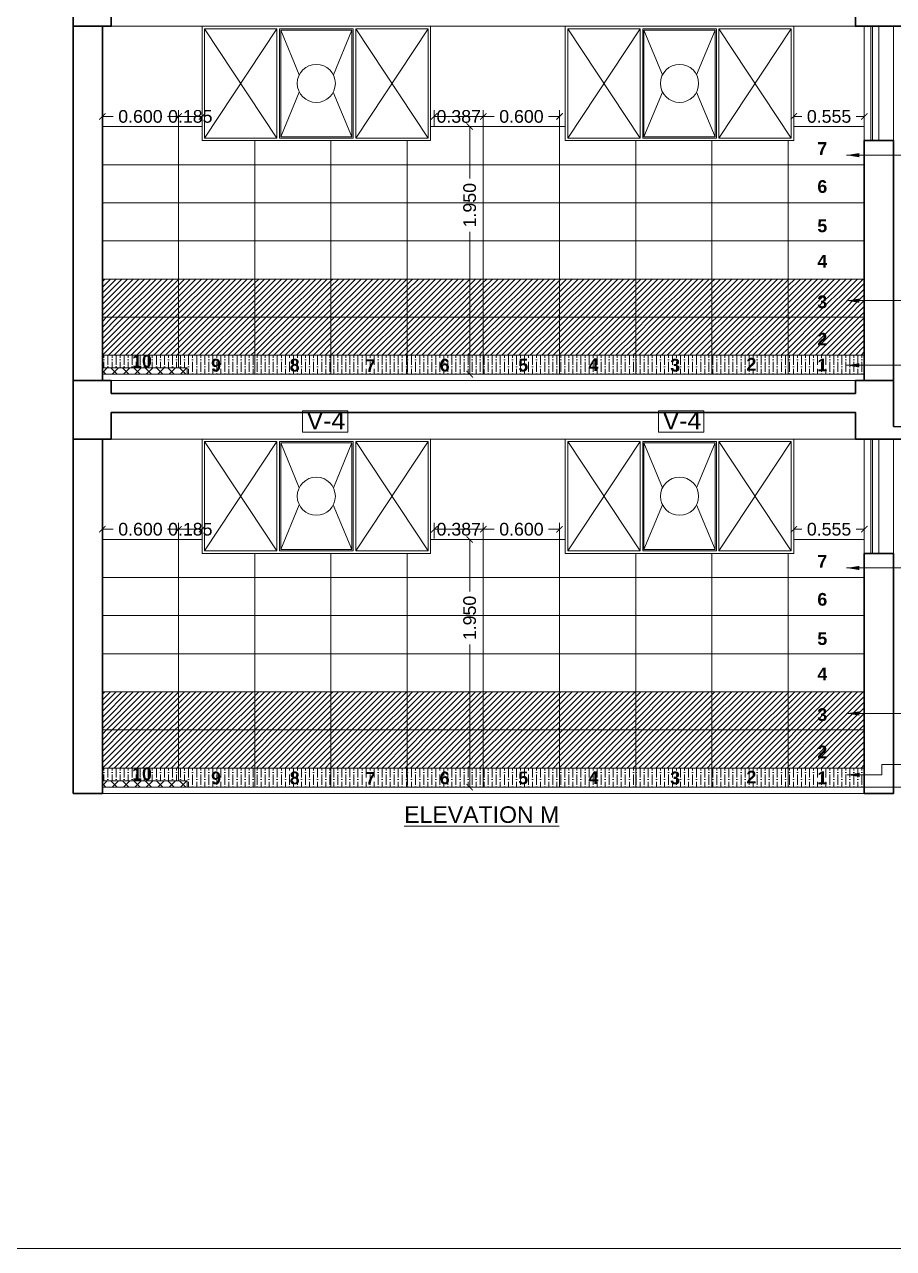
# Model space of a CAD drawing. Header units: millimetres. Extents: x 2733 to 5909, y 1038 to 2089.
# Drawn here: x 2856.23 to 2863.07, y 1038.23 to 1047.87 of the extents above; entities that cross this region are included whole.
import ezdxf

# ---------------------------------------------------------------- set-up
doc = ezdxf.new("R2010")
doc.units = ezdxf.units.MM
doc.header["$PDMODE"] = 35
doc.layers.get('0').update_dxf_attribs({"lineweight": 20})
doc.layers.get('Defpoints').update_dxf_attribs({"lineweight": 15})
for name, color, linetype, lineweight in [('beam', 43, 'Continuous', 20), ('DIM', 6, 'Continuous', 18), ('dim.1', 6, 'Continuous', 18), ('FLOOR FINISH', 10, 'Continuous', 15), ('Hatch', 43, 'Continuous', 13), ('rcc', 5, 'Continuous', 30), ('RD', 7, 'Continuous', 18), ('TEXT', 7, 'Continuous', 15), ('TILE HATCH-2', 123, 'Continuous', 9), ('Tiles', 91, 'Continuous', 9), ('Tiles-Text', 230, 'Continuous', 18), ('Ventilator', 200, 'Continuous', 18), ('Wall', 7, 'Continuous', 30)]:
    doc.layers.add(name, color=color, linetype=linetype, lineweight=lineweight)
doc.styles.add('dim-stylus bt', font='arial.ttf')
doc.styles.get("Standard").update_dxf_attribs({"font": 'arial.ttf', "height": 0.2})
doc.styles.add('Tabrej', font='arial.ttf')
doc.dimstyles.new('DIMEN', dxfattribs={"dimtxt": 0.3, "dimasz": 0.25, "dimexe": 0.18, "dimexo": 0.0625, "dimgap": 0.09, "dimtad": 0, "dimdec": 3, "dimzin": 0, "dimdsep": 46, "dimtxsty": 'Tabrej', "dimcen": 0, "dimclrd": 256, "dimclre": 256, "dimclrt": 7, "dimadec": 0, "dimazin": 0, "dimtfac": 1, "dimtdec": 3, "dimtofl": 0, "dimtmove": 0, "dimatfit": 1, "dimfxl": 0, "dimtolj": 1, "dimtzin": 0, "dimlwd": -1, "dimlwe": -1, "dimarcsym": 0})
doc.dimstyles.new('Tabrej', dxfattribs={"dimtxt": 4, "dimasz": 0.45, "dimexe": 0.18, "dimexo": 0.0625, "dimgap": 0.09, "dimtad": 0, "dimdec": 3, "dimzin": 0, "dimdsep": 46, "dimtxsty": 'Tabrej', "dimcen": 0, "dimclrd": 256, "dimclre": 256, "dimclrt": 7, "dimaunit": 1, "dimadec": 3, "dimazin": 0, "dimtfac": 1, "dimtdec": 3, "dimtofl": 0, "dimtmove": 0, "dimatfit": 3, "dimfxl": 0, "dimtolj": 1, "dimtzin": 0, "dimlwd": -1, "dimlwe": -1, "dimarcsym": 0})
pattern_1 = [(90, (119.082477, -6.5), (-0.03175, 0.0555625), [0.079375, -0.015875, 0, -0.015875])]
pattern_2 = [(45, (119.082477, -6.5), (-0.0224506403, 0.0224506403), [])]
pattern_3 = [(90, (119.082477, -9.75), (-0.03175, 0.0555625), [0.079375, -0.015875, 0, -0.015875])]
pattern_4 = [(45, (119.082477, -9.75), (-0.0224506403, 0.0224506403), [])]

# ---------------------------------------------------------------- blocks, each defined once
blk = doc.blocks.new('_ArchTick')
at = {"color": 0, "const_width": 0.15}
blk.add_lwpolyline([(-0.5, -0.5), (0.5, 0.5)], dxfattribs=at)
blk = doc.blocks.new('*D461')
at = {"layer": 'Defpoints', "color": 0, "lineweight": 15, "transparency": 16777216}
for p in [(2859.8407, 1047.0685), (2860.4407, 1047.1424), (2860.4407, 1047.0635)]:
    blk.add_point(p, dxfattribs=at)
at = {"layer": 'DIM', "transparency": 16777216}
for p, q in [((2859.8407, 1047.07), (2859.8407, 1047.1924)), ((2860.4407, 1047.065), (2860.4407, 1047.1924)), ((2859.8407, 1047.1424), (2859.9271, 1047.1424)), ((2860.4407, 1047.1424), (2860.3542, 1047.1424))]:
    blk.add_line(p, q, dxfattribs=at)
at = {"layer": 'DIM', "transparency": 16777216, "xscale": 0.05, "yscale": 0.05, "zscale": 0.05, "rotation": 180}
blk.add_blockref('_ArchTick', (2859.8407, 1047.1424), dxfattribs=at)
at = {"layer": 'DIM', "transparency": 16777216, "xscale": 0.05, "yscale": 0.05, "zscale": 0.05}
blk.add_blockref('_ArchTick', (2860.4407, 1047.1424), dxfattribs=at)
at = {"layer": 'DIM', "color": 7, "transparency": 16777216, "insert": (2860.1407, 1047.1424), "char_height": 0.1, "attachment_point": 5, "style": 'Tabrej'}
blk.add_mtext('\\A1;0.600', dxfattribs=at)
blk = doc.blocks.new('*D462')
at = {"layer": 'Defpoints', "color": 0, "lineweight": 15, "transparency": 16777216}
for p in [(2859.4534, 1047.0685), (2859.8407, 1047.1424), (2859.8407, 1047.0635)]:
    blk.add_point(p, dxfattribs=at)
at = {"layer": 'DIM', "transparency": 16777216}
for p, q in [((2859.4534, 1047.07), (2859.4534, 1047.1924)), ((2859.8407, 1047.065), (2859.8407, 1047.1924)), ((2859.4534, 1047.1424), (2859.8407, 1047.1424))]:
    blk.add_line(p, q, dxfattribs=at)
at = {"layer": 'DIM', "transparency": 16777216, "xscale": 0.05, "yscale": 0.05, "zscale": 0.05, "rotation": 180}
blk.add_blockref('_ArchTick', (2859.4534, 1047.1424), dxfattribs=at)
at = {"layer": 'DIM', "transparency": 16777216, "xscale": 0.05, "yscale": 0.05, "zscale": 0.05}
blk.add_blockref('_ArchTick', (2859.8407, 1047.1424), dxfattribs=at)
at = {"layer": 'DIM', "color": 7, "transparency": 16777216, "insert": (2859.647, 1047.1424), "char_height": 0.1, "attachment_point": 5, "style": 'Tabrej'}
blk.add_mtext('\\A1;0.387', dxfattribs=at)
blk = doc.blocks.new('*D463')
at = {"layer": 'Defpoints', "color": 0, "lineweight": 15, "transparency": 16777216}
for p in [(2862.2857, 1047.0625), (2862.8407, 1047.1424), (2862.8407, 1047.0635)]:
    blk.add_point(p, dxfattribs=at)
at = {"layer": 'DIM', "transparency": 16777216}
for p, q in [((2862.2857, 1047.064), (2862.2857, 1047.1924)), ((2862.8407, 1047.065), (2862.8407, 1047.1924)), ((2862.2857, 1047.1424), (2862.3491, 1047.1424)), ((2862.8407, 1047.1424), (2862.7773, 1047.1424))]:
    blk.add_line(p, q, dxfattribs=at)
at = {"layer": 'DIM', "transparency": 16777216, "xscale": 0.05, "yscale": 0.05, "zscale": 0.05, "rotation": 180}
blk.add_blockref('_ArchTick', (2862.2857, 1047.1424), dxfattribs=at)
at = {"layer": 'DIM', "transparency": 16777216, "xscale": 0.05, "yscale": 0.05, "zscale": 0.05}
blk.add_blockref('_ArchTick', (2862.8407, 1047.1424), dxfattribs=at)
at = {"layer": 'DIM', "color": 7, "transparency": 16777216, "insert": (2862.5632, 1047.1424), "char_height": 0.1, "attachment_point": 5, "style": 'Tabrej'}
blk.add_mtext('\\A1;0.555', dxfattribs=at)
blk = doc.blocks.new('*D466')
at = {"layer": 'Defpoints', "color": 0, "lineweight": 15, "transparency": 16777216}
for p in [(2856.8407, 1047.0685), (2857.4407, 1047.1424), (2857.4407, 1047.0635)]:
    blk.add_point(p, dxfattribs=at)
at = {"layer": 'DIM', "transparency": 16777216}
for p, q in [((2856.8407, 1047.07), (2856.8407, 1047.1924)), ((2857.4407, 1047.065), (2857.4407, 1047.1924)), ((2856.8407, 1047.1424), (2856.9271, 1047.1424)), ((2857.4407, 1047.1424), (2857.3542, 1047.1424))]:
    blk.add_line(p, q, dxfattribs=at)
at = {"layer": 'DIM', "transparency": 16777216, "xscale": 0.05, "yscale": 0.05, "zscale": 0.05, "rotation": 180}
blk.add_blockref('_ArchTick', (2856.8407, 1047.1424), dxfattribs=at)
at = {"layer": 'DIM', "transparency": 16777216, "xscale": 0.05, "yscale": 0.05, "zscale": 0.05}
blk.add_blockref('_ArchTick', (2857.4407, 1047.1424), dxfattribs=at)
at = {"layer": 'DIM', "color": 7, "transparency": 16777216, "insert": (2857.1407, 1047.1424), "char_height": 0.1, "attachment_point": 5, "style": 'Tabrej'}
blk.add_mtext('\\A1;0.600', dxfattribs=at)
blk = doc.blocks.new('*D467')
at = {"layer": 'Defpoints', "color": 0, "lineweight": 15, "transparency": 16777216}
for p in [(2857.4407, 1047.0685), (2857.6257, 1047.1424), (2857.6257, 1047.062)]:
    blk.add_point(p, dxfattribs=at)
at = {"layer": 'DIM', "transparency": 16777216}
for p, q in [((2857.4407, 1047.07), (2857.4407, 1047.1924)), ((2857.6257, 1047.0635), (2857.6257, 1047.1924)), ((2857.4407, 1047.1424), (2857.6257, 1047.1424))]:
    blk.add_line(p, q, dxfattribs=at)
at = {"layer": 'DIM', "transparency": 16777216, "xscale": 0.05, "yscale": 0.05, "zscale": 0.05, "rotation": 180}
blk.add_blockref('_ArchTick', (2857.4407, 1047.1424), dxfattribs=at)
at = {"layer": 'DIM', "transparency": 16777216, "xscale": 0.05, "yscale": 0.05, "zscale": 0.05}
blk.add_blockref('_ArchTick', (2857.6257, 1047.1424), dxfattribs=at)
at = {"layer": 'DIM', "color": 7, "transparency": 16777216, "insert": (2857.5332, 1047.1424), "char_height": 0.1, "attachment_point": 5, "style": 'Tabrej'}
blk.add_mtext('\\A1;0.185', dxfattribs=at)
blk = doc.blocks.new('*D465')
at = {"layer": 'Defpoints', "color": 0, "lineweight": 15, "transparency": 16777216}
for p in [(2859.6223, 1047.0625), (2859.6481, 1045.1125), (2859.7333, 1045.1125)]:
    blk.add_point(p, dxfattribs=at)
at = {"layer": 'DIM', "transparency": 16777216}
for p, q in [((2859.6238, 1047.0625), (2859.7833, 1047.0625)), ((2859.7333, 1047.0625), (2859.7333, 1046.6531)), ((2859.7333, 1045.1125), (2859.7333, 1046.2354)), ((2859.6496, 1045.1125), (2859.7833, 1045.1125))]:
    blk.add_line(p, q, dxfattribs=at)
at = {"layer": 'DIM', "transparency": 16777216, "xscale": 0.05, "yscale": 0.05, "zscale": 0.05}
for p, rotation in [((2859.7333, 1047.0625), 90), ((2859.7333, 1045.1125), 270)]:
    blk.add_blockref('_ArchTick', p, dxfattribs=dict(at, rotation=rotation))
at = {"layer": 'DIM', "color": 7, "transparency": 16777216, "insert": (2859.7333, 1046.4442), "char_height": 0.1, "attachment_point": 5, "rotation": 90, "style": 'Tabrej'}
blk.add_mtext('\\A1;1.950', dxfattribs=at)
blk = doc.blocks.new('*D468')
at = {"layer": 'Defpoints', "color": 0, "lineweight": 15, "transparency": 16777216}
for p in [(2860.4407, 1043.8924), (2859.8407, 1043.8185), (2860.4407, 1043.8135)]:
    blk.add_point(p, dxfattribs=at)
at = {"layer": 'DIM', "transparency": 16777216}
for p, q in [((2859.8407, 1043.82), (2859.8407, 1043.9424)), ((2859.8407, 1043.8924), (2859.9271, 1043.8924)), ((2860.4407, 1043.8924), (2860.3542, 1043.8924)), ((2860.4407, 1043.815), (2860.4407, 1043.9424))]:
    blk.add_line(p, q, dxfattribs=at)
at = {"layer": 'DIM', "transparency": 16777216, "xscale": 0.05, "yscale": 0.05, "zscale": 0.05, "rotation": 180}
blk.add_blockref('_ArchTick', (2859.8407, 1043.8924), dxfattribs=at)
at = {"layer": 'DIM', "transparency": 16777216, "xscale": 0.05, "yscale": 0.05, "zscale": 0.05}
blk.add_blockref('_ArchTick', (2860.4407, 1043.8924), dxfattribs=at)
at = {"layer": 'DIM', "color": 7, "transparency": 16777216, "insert": (2860.1407, 1043.8924), "char_height": 0.1, "attachment_point": 5, "style": 'Tabrej'}
blk.add_mtext('\\A1;0.600', dxfattribs=at)
blk = doc.blocks.new('*D469')
at = {"layer": 'Defpoints', "color": 0, "lineweight": 15, "transparency": 16777216}
for p in [(2859.8407, 1043.8924), (2859.4534, 1043.8185), (2859.8407, 1043.8135)]:
    blk.add_point(p, dxfattribs=at)
at = {"layer": 'DIM', "transparency": 16777216}
for p, q in [((2859.4534, 1043.82), (2859.4534, 1043.9424)), ((2859.4534, 1043.8924), (2859.8407, 1043.8924)), ((2859.8407, 1043.815), (2859.8407, 1043.9424))]:
    blk.add_line(p, q, dxfattribs=at)
at = {"layer": 'DIM', "transparency": 16777216, "xscale": 0.05, "yscale": 0.05, "zscale": 0.05, "rotation": 180}
blk.add_blockref('_ArchTick', (2859.4534, 1043.8924), dxfattribs=at)
at = {"layer": 'DIM', "transparency": 16777216, "xscale": 0.05, "yscale": 0.05, "zscale": 0.05}
blk.add_blockref('_ArchTick', (2859.8407, 1043.8924), dxfattribs=at)
at = {"layer": 'DIM', "color": 7, "transparency": 16777216, "insert": (2859.647, 1043.8924), "char_height": 0.1, "attachment_point": 5, "style": 'Tabrej'}
blk.add_mtext('\\A1;0.387', dxfattribs=at)
blk = doc.blocks.new('*D470')
at = {"layer": 'Defpoints', "color": 0, "lineweight": 15, "transparency": 16777216}
for p in [(2862.8407, 1043.8924), (2862.2857, 1043.8125), (2862.8407, 1043.8135)]:
    blk.add_point(p, dxfattribs=at)
at = {"layer": 'DIM', "transparency": 16777216}
for p, q in [((2862.2857, 1043.814), (2862.2857, 1043.9424)), ((2862.2857, 1043.8924), (2862.3491, 1043.8924)), ((2862.8407, 1043.8924), (2862.7773, 1043.8924)), ((2862.8407, 1043.815), (2862.8407, 1043.9424))]:
    blk.add_line(p, q, dxfattribs=at)
at = {"layer": 'DIM', "transparency": 16777216, "xscale": 0.05, "yscale": 0.05, "zscale": 0.05, "rotation": 180}
blk.add_blockref('_ArchTick', (2862.2857, 1043.8924), dxfattribs=at)
at = {"layer": 'DIM', "transparency": 16777216, "xscale": 0.05, "yscale": 0.05, "zscale": 0.05}
blk.add_blockref('_ArchTick', (2862.8407, 1043.8924), dxfattribs=at)
at = {"layer": 'DIM', "color": 7, "transparency": 16777216, "insert": (2862.5632, 1043.8924), "char_height": 0.1, "attachment_point": 5, "style": 'Tabrej'}
blk.add_mtext('\\A1;0.555', dxfattribs=at)
blk = doc.blocks.new('*D473')
at = {"layer": 'Defpoints', "color": 0, "lineweight": 15, "transparency": 16777216}
for p in [(2857.4407, 1043.8924), (2856.8407, 1043.8185), (2857.4407, 1043.8135)]:
    blk.add_point(p, dxfattribs=at)
at = {"layer": 'DIM', "transparency": 16777216}
for p, q in [((2856.8407, 1043.82), (2856.8407, 1043.9424)), ((2856.8407, 1043.8924), (2856.9271, 1043.8924)), ((2857.4407, 1043.8924), (2857.3542, 1043.8924)), ((2857.4407, 1043.815), (2857.4407, 1043.9424))]:
    blk.add_line(p, q, dxfattribs=at)
at = {"layer": 'DIM', "transparency": 16777216, "xscale": 0.05, "yscale": 0.05, "zscale": 0.05, "rotation": 180}
blk.add_blockref('_ArchTick', (2856.8407, 1043.8924), dxfattribs=at)
at = {"layer": 'DIM', "transparency": 16777216, "xscale": 0.05, "yscale": 0.05, "zscale": 0.05}
blk.add_blockref('_ArchTick', (2857.4407, 1043.8924), dxfattribs=at)
at = {"layer": 'DIM', "color": 7, "transparency": 16777216, "insert": (2857.1407, 1043.8924), "char_height": 0.1, "attachment_point": 5, "style": 'Tabrej'}
blk.add_mtext('\\A1;0.600', dxfattribs=at)
blk = doc.blocks.new('*D474')
at = {"layer": 'Defpoints', "color": 0, "lineweight": 15, "transparency": 16777216}
for p in [(2857.6257, 1043.8924), (2857.4407, 1043.8185), (2857.6257, 1043.8137)]:
    blk.add_point(p, dxfattribs=at)
at = {"layer": 'DIM', "transparency": 16777216}
for p, q in [((2857.4407, 1043.82), (2857.4407, 1043.9424)), ((2857.4407, 1043.8924), (2857.6257, 1043.8924)), ((2857.6257, 1043.8152), (2857.6257, 1043.9424))]:
    blk.add_line(p, q, dxfattribs=at)
at = {"layer": 'DIM', "transparency": 16777216, "xscale": 0.05, "yscale": 0.05, "zscale": 0.05, "rotation": 180}
blk.add_blockref('_ArchTick', (2857.4407, 1043.8924), dxfattribs=at)
at = {"layer": 'DIM', "transparency": 16777216, "xscale": 0.05, "yscale": 0.05, "zscale": 0.05}
blk.add_blockref('_ArchTick', (2857.6257, 1043.8924), dxfattribs=at)
at = {"layer": 'DIM', "color": 7, "transparency": 16777216, "insert": (2857.5332, 1043.8924), "char_height": 0.1, "attachment_point": 5, "style": 'Tabrej'}
blk.add_mtext('\\A1;0.185', dxfattribs=at)
blk = doc.blocks.new('*D472')
at = {"layer": 'Defpoints', "color": 0, "lineweight": 15, "transparency": 16777216}
for p in [(2859.6223, 1043.8125), (2859.6481, 1041.8625), (2859.7333, 1041.8625)]:
    blk.add_point(p, dxfattribs=at)
at = {"layer": 'DIM', "transparency": 16777216}
for p, q in [((2859.6238, 1043.8125), (2859.7833, 1043.8125)), ((2859.7333, 1043.8125), (2859.7333, 1043.4031)), ((2859.7333, 1041.8625), (2859.7333, 1042.9854)), ((2859.6496, 1041.8625), (2859.7833, 1041.8625))]:
    blk.add_line(p, q, dxfattribs=at)
at = {"layer": 'DIM', "transparency": 16777216, "xscale": 0.05, "yscale": 0.05, "zscale": 0.05}
for p, rotation in [((2859.7333, 1043.8125), 90), ((2859.7333, 1041.8625), 270)]:
    blk.add_blockref('_ArchTick', p, dxfattribs=dict(at, rotation=rotation))
at = {"layer": 'DIM', "color": 7, "transparency": 16777216, "insert": (2859.7333, 1043.1942), "char_height": 0.1, "attachment_point": 5, "rotation": 90, "style": 'Tabrej'}
blk.add_mtext('\\A1;1.950', dxfattribs=at)
blk = doc.blocks.new('GRE')
at = {"layer": 'Ventilator', "linetype": 'Continuous', "ltscale": 0.2}
for p, q in [((2598.405, -1013.452), (2600.205, -1013.452)), ((2598.405, -1013.452), (2598.405, -1014.352)), ((2600.205, -1013.452), (2600.205, -1014.352)), ((2598.405, -1014.352), (2600.205, -1014.352))]:
    blk.add_line(p, q, dxfattribs=at)
at = {"layer": 'Ventilator', "linetype": 'Continuous'}
for p, q in [((2598.995, -1013.472), (2598.4248, -1013.472)), ((2598.4248, -1013.472), (2598.4248, -1014.3317)), ((2598.995, -1013.472), (2598.995, -1014.3317)), ((2599.595, -1013.472), (2599.015, -1013.472)), ((2599.015, -1013.472), (2599.015, -1014.3317)), ((2599.585, -1013.482), (2599.025, -1013.482)), ((2599.025, -1013.482), (2599.025, -1014.3217)), ((2599.585, -1014.3217), (2599.585, -1013.482)), ((2599.595, -1014.3317), (2599.595, -1013.472)), ((2600.185, -1013.472), (2599.615, -1013.472)), ((2599.615, -1014.3317), (2599.615, -1013.472)), ((2600.185, -1014.3317), (2600.185, -1013.472)), ((2598.995, -1014.3317), (2598.4248, -1014.3317)), ((2599.595, -1014.3317), (2599.015, -1014.3317)), ((2599.585, -1014.3217), (2599.025, -1014.3217)), ((2599.615, -1014.3317), (2600.1853, -1014.3317))]:
    blk.add_line(p, q, dxfattribs=at)
at = {"layer": 'Ventilator', "ltscale": 0.15}
for p, q in [((2598.4248, -1013.472), (2598.9948, -1014.3317)), ((2598.4248, -1014.3317), (2598.9948, -1013.472)), ((2599.1708, -1013.835), (2599.025, -1013.482)), ((2599.4393, -1013.835), (2599.585, -1013.482)), ((2599.615, -1013.472), (2600.185, -1014.3317)), ((2599.615, -1014.3317), (2600.185, -1013.472)), ((2599.1712, -1013.9696), (2599.025, -1014.3217)), ((2599.4389, -1013.9696), (2599.585, -1014.3217))]:
    blk.add_line(p, q, dxfattribs=at)
blk.add_circle((2599.305, -1013.9018), 0.15, dxfattribs=at)
blk = doc.blocks.new('HY')
at = {"layer": 'RD', "linetype": 'Continuous', "ltscale": 0.2}
blk.add_lwpolyline([(2931.1762, 1058.0976), (2930.8196, 1058.0976), (2930.8196, 1058.2661), (2931.1762, 1058.2661)], close=True, dxfattribs=at)
at = {"layer": 'RD', "lineweight": 15}
blk.add_text('V-4', height=0.14, dxfattribs=at).set_placement((2930.8524, 1058.1191))

msp = doc.modelspace()

# ---------------------------------------------------------------- hatches: boundary and pattern name
at = {"layer": 'Hatch', "lineweight": 15}
h = msp.add_hatch(dxfattribs=at)
h.set_pattern_fill('ANSI36', color=256, scale=0.01, angle=45, style=0)
h.set_pattern_definition(pattern_1)
h.paths.add_polyline_path([(2856.8407, 1045.2625), (2856.8407, 1045.1625), (2857.4407, 1045.1625), (2857.4407, 1045.2625)])
h = msp.add_hatch(dxfattribs=at)
h.set_pattern_fill('ANSI36', color=256, scale=0.01, angle=45, style=0)
h.set_pattern_definition(pattern_1)
h.paths.add_polyline_path([(2858.0407, 1045.2625), (2857.4407, 1045.2625), (2857.4407, 1045.1625), (2857.5095, 1045.1625), (2857.5095, 1045.1125), (2858.0407, 1045.1125)])
h.paths.add_polyline_path([(2858.6407, 1045.2625), (2858.0407, 1045.2625), (2858.0407, 1045.1125), (2858.6407, 1045.1125)])
h.paths.add_polyline_path([(2859.2407, 1045.2625), (2858.6407, 1045.2625), (2858.6407, 1045.1125), (2859.2407, 1045.1125)])
h.paths.add_polyline_path([(2857.6732, 1045.0799), (2857.8009, 1045.0799), (2857.8009, 1045.286), (2857.6732, 1045.286)], flags=9)
h.paths.add_polyline_path([(2858.2914, 1045.0799), (2858.4191, 1045.0799), (2858.4191, 1045.286), (2858.2914, 1045.286)], flags=9)
h.paths.add_polyline_path([(2858.8892, 1045.077), (2859.0169, 1045.077), (2859.0169, 1045.2831), (2858.8892, 1045.2831)], flags=9)
h = msp.add_hatch(dxfattribs=at)
h.set_pattern_fill('ANSI36', color=256, scale=0.01, angle=45, style=0)
h.set_pattern_definition([(90, (117.282477, -6.5), (-0.03175, 0.0555625), [0.079375, -0.015875, 0, -0.015875])])
h.paths.add_polyline_path([(2859.8407, 1045.2625), (2859.2407, 1045.2625), (2859.2407, 1045.1125), (2859.8407, 1045.1125)])
h.paths.add_polyline_path([(2860.4407, 1045.2625), (2859.8407, 1045.2625), (2859.8407, 1045.1125), (2860.4407, 1045.1125)])
h.paths.add_polyline_path([(2861.0407, 1045.2625), (2860.4407, 1045.2625), (2860.4407, 1045.1125), (2861.0407, 1045.1125)])
h.paths.add_polyline_path([(2859.4881, 1045.0798), (2859.6158, 1045.0798), (2859.6158, 1045.2859), (2859.4881, 1045.2859)], flags=9)
h.paths.add_polyline_path([(2860.0895, 1045.0867), (2860.2172, 1045.0867), (2860.2172, 1045.2927), (2860.0895, 1045.2927)], flags=9)
h.paths.add_polyline_path([(2860.6518, 1045.0808), (2860.7795, 1045.0808), (2860.7795, 1045.2869), (2860.6518, 1045.2869)], flags=9)
h = msp.add_hatch(dxfattribs=at)
h.set_pattern_fill('ANSI36', color=256, scale=0.01, angle=45, style=0)
h.set_pattern_definition(pattern_1)
h.paths.add_polyline_path([(2861.6407, 1045.2625), (2861.0407, 1045.2625), (2861.0407, 1045.1125), (2861.6407, 1045.1125)])
h.paths.add_polyline_path([(2862.2407, 1045.2625), (2861.6407, 1045.2625), (2861.6407, 1045.1125), (2862.2407, 1045.1125)])
h.paths.add_polyline_path([(2862.8407, 1045.2625), (2862.2407, 1045.2625), (2862.2407, 1045.1125), (2862.8407, 1045.1125)])
h.paths.add_polyline_path([(2861.2881, 1045.0798), (2861.4158, 1045.0798), (2861.4158, 1045.2859), (2861.2881, 1045.2859)], flags=9)
h.paths.add_polyline_path([(2861.8895, 1045.0867), (2862.0172, 1045.0867), (2862.0172, 1045.2927), (2861.8895, 1045.2927)], flags=9)
h.paths.add_polyline_path([(2862.4518, 1045.0808), (2862.5795, 1045.0808), (2862.5795, 1045.2869), (2862.4518, 1045.2869)], flags=9)
at = {"layer": 'Hatch'}
h = msp.add_hatch(dxfattribs=at)
h.set_pattern_fill('ANSI37', color=256, scale=0.02, style=0)
h.set_pattern_definition([(45, (119.082477, -6.5), (-0.0449012806, 0.0449012806), []), (135, (119.082477, -6.5), (-0.0449012806, -0.0449012806), [])])
h.paths.add_polyline_path([(2857.5095, 1045.1625), (2856.8407, 1045.1625), (2856.8407, 1045.1125), (2857.5095, 1045.1125)])
at = {"layer": 'Hatch', "lineweight": 15}
h = msp.add_hatch(dxfattribs=at)
h.set_pattern_fill('ANSI36', color=256, scale=0.01, angle=45, style=0)
h.set_pattern_definition([(90, (117.282477, -9.75), (-0.03175, 0.0555625), [0.079375, -0.015875, 0, -0.015875])])
h.paths.add_polyline_path([(2859.8407, 1042.0125), (2859.2407, 1042.0125), (2859.2407, 1041.8625), (2859.8407, 1041.8625)])
h.paths.add_polyline_path([(2860.4407, 1042.0125), (2859.8407, 1042.0125), (2859.8407, 1041.8625), (2860.4407, 1041.8625)])
h.paths.add_polyline_path([(2861.0407, 1042.0125), (2860.4407, 1042.0125), (2860.4407, 1041.8625), (2861.0407, 1041.8625)])
h.paths.add_polyline_path([(2859.4881, 1041.8298), (2859.6158, 1041.8298), (2859.6158, 1042.0359), (2859.4881, 1042.0359)], flags=9)
h.paths.add_polyline_path([(2860.0895, 1041.8367), (2860.2172, 1041.8367), (2860.2172, 1042.0427), (2860.0895, 1042.0427)], flags=9)
h.paths.add_polyline_path([(2860.6518, 1041.8308), (2860.7795, 1041.8308), (2860.7795, 1042.0369), (2860.6518, 1042.0369)], flags=9)
h = msp.add_hatch(dxfattribs=at)
h.set_pattern_fill('ANSI36', color=256, scale=0.01, angle=45, style=0)
h.set_pattern_definition(pattern_3)
h.paths.add_polyline_path([(2861.6407, 1042.0125), (2861.0407, 1042.0125), (2861.0407, 1041.8625), (2861.6407, 1041.8625)])
h.paths.add_polyline_path([(2862.2407, 1042.0125), (2861.6407, 1042.0125), (2861.6407, 1041.8625), (2862.2407, 1041.8625)])
h.paths.add_polyline_path([(2862.8407, 1042.0125), (2862.2407, 1042.0125), (2862.2407, 1041.8625), (2862.8407, 1041.8625)])
h.paths.add_polyline_path([(2861.2881, 1041.8298), (2861.4158, 1041.8298), (2861.4158, 1042.0359), (2861.2881, 1042.0359)], flags=9)
h.paths.add_polyline_path([(2861.8895, 1041.8367), (2862.0172, 1041.8367), (2862.0172, 1042.0427), (2861.8895, 1042.0427)], flags=9)
h.paths.add_polyline_path([(2862.4518, 1041.8308), (2862.5795, 1041.8308), (2862.5795, 1042.0369), (2862.4518, 1042.0369)], flags=9)
h = msp.add_hatch(dxfattribs=at)
h.set_pattern_fill('ANSI36', color=256, scale=0.01, angle=45, style=0)
h.set_pattern_definition(pattern_3)
h.paths.add_polyline_path([(2856.8407, 1042.0125), (2856.8407, 1041.9125), (2857.4407, 1041.9125), (2857.4407, 1042.0125)])
h = msp.add_hatch(dxfattribs=at)
h.set_pattern_fill('ANSI36', color=256, scale=0.01, angle=45, style=0)
h.set_pattern_definition(pattern_3)
h.paths.add_polyline_path([(2858.0407, 1042.0125), (2857.4407, 1042.0125), (2857.4407, 1041.9125), (2857.5095, 1041.9125), (2857.5095, 1041.8625), (2858.0407, 1041.8625)])
h.paths.add_polyline_path([(2858.6407, 1042.0125), (2858.0407, 1042.0125), (2858.0407, 1041.8625), (2858.6407, 1041.8625)])
h.paths.add_polyline_path([(2859.2407, 1042.0125), (2858.6407, 1042.0125), (2858.6407, 1041.8625), (2859.2407, 1041.8625)])
h.paths.add_polyline_path([(2857.6732, 1041.8299), (2857.8009, 1041.8299), (2857.8009, 1042.036), (2857.6732, 1042.036)], flags=9)
h.paths.add_polyline_path([(2858.2914, 1041.8299), (2858.4191, 1041.8299), (2858.4191, 1042.036), (2858.2914, 1042.036)], flags=9)
h.paths.add_polyline_path([(2858.8892, 1041.827), (2859.0169, 1041.827), (2859.0169, 1042.0331), (2858.8892, 1042.0331)], flags=9)
at = {"layer": 'Hatch'}
h = msp.add_hatch(dxfattribs=at)
h.set_pattern_fill('ANSI37', color=256, scale=0.02, style=0)
h.set_pattern_definition([(45, (119.082477, -9.75), (-0.0449012806, 0.0449012806), []), (135, (119.082477, -9.75), (-0.0449012806, -0.0449012806), [])])
h.paths.add_polyline_path([(2857.5095, 1041.9125), (2856.8407, 1041.9125), (2856.8407, 1041.8625), (2857.5095, 1041.8625)])
at = {"layer": 'TILE HATCH-2'}
h = msp.add_hatch(dxfattribs=at)
h.set_pattern_fill('ANSI31', color=256, scale=0.01, style=0)
h.set_pattern_definition(pattern_2)
h.paths.add_polyline_path([(2857.4407, 1045.8625), (2856.8407, 1045.8625), (2856.8407, 1045.5625), (2857.4407, 1045.5625)])
h = msp.add_hatch(dxfattribs=at)
h.set_pattern_fill('ANSI31', color=256, scale=0.01, style=0)
h.set_pattern_definition(pattern_2)
h.paths.add_polyline_path([(2858.0407, 1045.8625), (2857.4407, 1045.8625), (2857.4407, 1045.5625), (2858.0407, 1045.5625)])
h = msp.add_hatch(dxfattribs=at)
h.set_pattern_fill('ANSI31', color=256, scale=0.01, style=0)
h.set_pattern_definition(pattern_2)
h.paths.add_polyline_path([(2858.6407, 1045.8625), (2858.0407, 1045.8625), (2858.0407, 1045.5625), (2858.6407, 1045.5625)])
h = msp.add_hatch(dxfattribs=at)
h.set_pattern_fill('ANSI31', color=256, scale=0.01, style=0)
h.set_pattern_definition(pattern_2)
h.paths.add_polyline_path([(2859.2407, 1045.8625), (2858.6407, 1045.8625), (2858.6407, 1045.5625), (2859.2407, 1045.5625)])
h = msp.add_hatch(dxfattribs=at)
h.set_pattern_fill('ANSI31', color=256, scale=0.01, style=0)
h.set_pattern_definition(pattern_2)
h.paths.add_polyline_path([(2859.8407, 1045.8625), (2859.2407, 1045.8625), (2859.2407, 1045.5625), (2859.8407, 1045.5625)])
h = msp.add_hatch(dxfattribs=at)
h.set_pattern_fill('ANSI31', color=256, scale=0.01, style=0)
h.set_pattern_definition(pattern_2)
h.paths.add_polyline_path([(2860.4407, 1045.8625), (2859.8407, 1045.8625), (2859.8407, 1045.5625), (2860.4407, 1045.5625)])
h = msp.add_hatch(dxfattribs=at)
h.set_pattern_fill('ANSI31', color=256, scale=0.01, style=0)
h.set_pattern_definition(pattern_2)
h.paths.add_polyline_path([(2861.0407, 1045.8625), (2860.4407, 1045.8625), (2860.4407, 1045.5625), (2861.0407, 1045.5625)])
h = msp.add_hatch(dxfattribs=at)
h.set_pattern_fill('ANSI31', color=256, scale=0.01, style=0)
h.set_pattern_definition(pattern_2)
h.paths.add_polyline_path([(2861.6407, 1045.8625), (2861.0407, 1045.8625), (2861.0407, 1045.5625), (2861.6407, 1045.5625)])
h = msp.add_hatch(dxfattribs=at)
h.set_pattern_fill('ANSI31', color=256, scale=0.01, style=0)
h.set_pattern_definition(pattern_2)
h.paths.add_polyline_path([(2862.2407, 1045.8625), (2861.6407, 1045.8625), (2861.6407, 1045.5625), (2862.2407, 1045.5625)])
h = msp.add_hatch(dxfattribs=at)
h.set_pattern_fill('ANSI31', color=256, scale=0.01, style=0)
h.set_pattern_definition(pattern_2)
h.paths.add_polyline_path([(2862.8407, 1045.8625), (2862.2407, 1045.8625), (2862.2407, 1045.5625), (2862.8407, 1045.5625)])
h.paths.add_polyline_path([(2862.4463, 1045.5782), (2862.574, 1045.5782), (2862.574, 1045.7843), (2862.4463, 1045.7843)], flags=24)
h = msp.add_hatch(dxfattribs=at)
h.set_pattern_fill('ANSI31', color=256, scale=0.01, style=0)
h.set_pattern_definition(pattern_2)
h.paths.add_polyline_path([(2857.4407, 1045.5625), (2856.8407, 1045.5625), (2856.8407, 1045.2625), (2857.4407, 1045.2625)])
h.paths.add_polyline_path([(2857.0482, 1045.1121), (2857.2536, 1045.1121), (2857.2536, 1045.3182), (2857.0482, 1045.3182)], flags=9)
h = msp.add_hatch(dxfattribs=at)
h.set_pattern_fill('ANSI31', color=256, scale=0.01, style=0)
h.set_pattern_definition(pattern_2)
h.paths.add_polyline_path([(2858.0407, 1045.5625), (2857.4407, 1045.5625), (2857.4407, 1045.2625), (2858.0407, 1045.2625)])
h = msp.add_hatch(dxfattribs=at)
h.set_pattern_fill('ANSI31', color=256, scale=0.01, style=0)
h.set_pattern_definition(pattern_2)
h.paths.add_polyline_path([(2858.6407, 1045.5625), (2858.0407, 1045.5625), (2858.0407, 1045.2625), (2858.6407, 1045.2625)])
h = msp.add_hatch(dxfattribs=at)
h.set_pattern_fill('ANSI31', color=256, scale=0.01, style=0)
h.set_pattern_definition(pattern_2)
h.paths.add_polyline_path([(2859.2407, 1045.5625), (2858.6407, 1045.5625), (2858.6407, 1045.2625), (2859.2407, 1045.2625)])
h = msp.add_hatch(dxfattribs=at)
h.set_pattern_fill('ANSI31', color=256, scale=0.01, style=0)
h.set_pattern_definition(pattern_2)
h.paths.add_polyline_path([(2859.8407, 1045.5625), (2859.2407, 1045.5625), (2859.2407, 1045.2625), (2859.8407, 1045.2625)])
h = msp.add_hatch(dxfattribs=at)
h.set_pattern_fill('ANSI31', color=256, scale=0.01, style=0)
h.set_pattern_definition(pattern_2)
h.paths.add_polyline_path([(2860.4407, 1045.5625), (2859.8407, 1045.5625), (2859.8407, 1045.2625), (2860.4407, 1045.2625)])
h = msp.add_hatch(dxfattribs=at)
h.set_pattern_fill('ANSI31', color=256, scale=0.01, style=0)
h.set_pattern_definition(pattern_2)
h.paths.add_polyline_path([(2861.0407, 1045.5625), (2860.4407, 1045.5625), (2860.4407, 1045.2625), (2861.0407, 1045.2625)])
h = msp.add_hatch(dxfattribs=at)
h.set_pattern_fill('ANSI31', color=256, scale=0.01, style=0)
h.set_pattern_definition(pattern_2)
h.paths.add_polyline_path([(2861.6407, 1045.5625), (2861.0407, 1045.5625), (2861.0407, 1045.2625), (2861.6407, 1045.2625)])
h = msp.add_hatch(dxfattribs=at)
h.set_pattern_fill('ANSI31', color=256, scale=0.01, style=0)
h.set_pattern_definition(pattern_2)
h.paths.add_polyline_path([(2862.2407, 1045.5625), (2861.6407, 1045.5625), (2861.6407, 1045.2625), (2862.2407, 1045.2625)])
h = msp.add_hatch(dxfattribs=at)
h.set_pattern_fill('ANSI31', color=256, scale=0.01, style=0)
h.set_pattern_definition(pattern_2)
h.paths.add_polyline_path([(2862.8407, 1045.5625), (2862.2407, 1045.5625), (2862.2407, 1045.2625), (2862.8407, 1045.2625)])
h.paths.add_polyline_path([(2862.4477, 1045.2847), (2862.5754, 1045.2847), (2862.5754, 1045.4908), (2862.4477, 1045.4908)], flags=24)
h = msp.add_hatch(dxfattribs=at)
h.set_pattern_fill('ANSI31', color=256, scale=0.01, style=0)
h.set_pattern_definition(pattern_4)
h.paths.add_polyline_path([(2857.4407, 1042.6125), (2856.8407, 1042.6125), (2856.8407, 1042.3125), (2857.4407, 1042.3125)])
h = msp.add_hatch(dxfattribs=at)
h.set_pattern_fill('ANSI31', color=256, scale=0.01, style=0)
h.set_pattern_definition(pattern_4)
h.paths.add_polyline_path([(2858.0407, 1042.6125), (2857.4407, 1042.6125), (2857.4407, 1042.3125), (2858.0407, 1042.3125)])
h = msp.add_hatch(dxfattribs=at)
h.set_pattern_fill('ANSI31', color=256, scale=0.01, style=0)
h.set_pattern_definition(pattern_4)
h.paths.add_polyline_path([(2858.6407, 1042.6125), (2858.0407, 1042.6125), (2858.0407, 1042.3125), (2858.6407, 1042.3125)])
h = msp.add_hatch(dxfattribs=at)
h.set_pattern_fill('ANSI31', color=256, scale=0.01, style=0)
h.set_pattern_definition(pattern_4)
h.paths.add_polyline_path([(2859.2407, 1042.6125), (2858.6407, 1042.6125), (2858.6407, 1042.3125), (2859.2407, 1042.3125)])
h = msp.add_hatch(dxfattribs=at)
h.set_pattern_fill('ANSI31', color=256, scale=0.01, style=0)
h.set_pattern_definition(pattern_4)
h.paths.add_polyline_path([(2859.8407, 1042.6125), (2859.2407, 1042.6125), (2859.2407, 1042.3125), (2859.8407, 1042.3125)])
h = msp.add_hatch(dxfattribs=at)
h.set_pattern_fill('ANSI31', color=256, scale=0.01, style=0)
h.set_pattern_definition(pattern_4)
h.paths.add_polyline_path([(2860.4407, 1042.6125), (2859.8407, 1042.6125), (2859.8407, 1042.3125), (2860.4407, 1042.3125)])
h = msp.add_hatch(dxfattribs=at)
h.set_pattern_fill('ANSI31', color=256, scale=0.01, style=0)
h.set_pattern_definition(pattern_4)
h.paths.add_polyline_path([(2861.0407, 1042.6125), (2860.4407, 1042.6125), (2860.4407, 1042.3125), (2861.0407, 1042.3125)])
h = msp.add_hatch(dxfattribs=at)
h.set_pattern_fill('ANSI31', color=256, scale=0.01, style=0)
h.set_pattern_definition(pattern_4)
h.paths.add_polyline_path([(2861.6407, 1042.6125), (2861.0407, 1042.6125), (2861.0407, 1042.3125), (2861.6407, 1042.3125)])
h = msp.add_hatch(dxfattribs=at)
h.set_pattern_fill('ANSI31', color=256, scale=0.01, style=0)
h.set_pattern_definition(pattern_4)
h.paths.add_polyline_path([(2862.2407, 1042.6125), (2861.6407, 1042.6125), (2861.6407, 1042.3125), (2862.2407, 1042.3125)])
h = msp.add_hatch(dxfattribs=at)
h.set_pattern_fill('ANSI31', color=256, scale=0.01, style=0)
h.set_pattern_definition(pattern_4)
h.paths.add_polyline_path([(2862.8407, 1042.6125), (2862.2407, 1042.6125), (2862.2407, 1042.3125), (2862.8407, 1042.3125)])
h.paths.add_polyline_path([(2862.4463, 1042.3282), (2862.574, 1042.3282), (2862.574, 1042.5343), (2862.4463, 1042.5343)], flags=24)
h = msp.add_hatch(dxfattribs=at)
h.set_pattern_fill('ANSI31', color=256, scale=0.01, style=0)
h.set_pattern_definition(pattern_4)
h.paths.add_polyline_path([(2857.4407, 1042.3125), (2856.8407, 1042.3125), (2856.8407, 1042.0125), (2857.4407, 1042.0125)])
h.paths.add_polyline_path([(2857.0482, 1041.8621), (2857.2536, 1041.8621), (2857.2536, 1042.0682), (2857.0482, 1042.0682)], flags=9)
h = msp.add_hatch(dxfattribs=at)
h.set_pattern_fill('ANSI31', color=256, scale=0.01, style=0)
h.set_pattern_definition(pattern_4)
h.paths.add_polyline_path([(2858.0407, 1042.3125), (2857.4407, 1042.3125), (2857.4407, 1042.0125), (2858.0407, 1042.0125)])
h = msp.add_hatch(dxfattribs=at)
h.set_pattern_fill('ANSI31', color=256, scale=0.01, style=0)
h.set_pattern_definition(pattern_4)
h.paths.add_polyline_path([(2858.6407, 1042.3125), (2858.0407, 1042.3125), (2858.0407, 1042.0125), (2858.6407, 1042.0125)])
h = msp.add_hatch(dxfattribs=at)
h.set_pattern_fill('ANSI31', color=256, scale=0.01, style=0)
h.set_pattern_definition(pattern_4)
h.paths.add_polyline_path([(2859.2407, 1042.3125), (2858.6407, 1042.3125), (2858.6407, 1042.0125), (2859.2407, 1042.0125)])
h = msp.add_hatch(dxfattribs=at)
h.set_pattern_fill('ANSI31', color=256, scale=0.01, style=0)
h.set_pattern_definition(pattern_4)
h.paths.add_polyline_path([(2859.8407, 1042.3125), (2859.2407, 1042.3125), (2859.2407, 1042.0125), (2859.8407, 1042.0125)])
h = msp.add_hatch(dxfattribs=at)
h.set_pattern_fill('ANSI31', color=256, scale=0.01, style=0)
h.set_pattern_definition(pattern_4)
h.paths.add_polyline_path([(2860.4407, 1042.3125), (2859.8407, 1042.3125), (2859.8407, 1042.0125), (2860.4407, 1042.0125)])
h = msp.add_hatch(dxfattribs=at)
h.set_pattern_fill('ANSI31', color=256, scale=0.01, style=0)
h.set_pattern_definition(pattern_4)
h.paths.add_polyline_path([(2861.0407, 1042.3125), (2860.4407, 1042.3125), (2860.4407, 1042.0125), (2861.0407, 1042.0125)])
h = msp.add_hatch(dxfattribs=at)
h.set_pattern_fill('ANSI31', color=256, scale=0.01, style=0)
h.set_pattern_definition(pattern_4)
h.paths.add_polyline_path([(2861.6407, 1042.3125), (2861.0407, 1042.3125), (2861.0407, 1042.0125), (2861.6407, 1042.0125)])
h = msp.add_hatch(dxfattribs=at)
h.set_pattern_fill('ANSI31', color=256, scale=0.01, style=0)
h.set_pattern_definition(pattern_4)
h.paths.add_polyline_path([(2862.2407, 1042.3125), (2861.6407, 1042.3125), (2861.6407, 1042.0125), (2862.2407, 1042.0125)])
h = msp.add_hatch(dxfattribs=at)
h.set_pattern_fill('ANSI31', color=256, scale=0.01, style=0)
h.set_pattern_definition(pattern_4)
h.paths.add_polyline_path([(2862.8407, 1042.3125), (2862.2407, 1042.3125), (2862.2407, 1042.0125), (2862.8407, 1042.0125)])
h.paths.add_polyline_path([(2862.4477, 1042.0347), (2862.5754, 1042.0347), (2862.5754, 1042.2408), (2862.4477, 1042.2408)], flags=24)

# ---------------------------------------------------------------- linework, layer by layer
at = {"lineweight": 15}
for p, q in [((2862.9557, 1046.9525), (2862.9557, 1047.8525)), ((2862.8407, 1045.1125), (2862.8407, 1047.0625)), ((2862.9557, 1043.7025), (2862.9557, 1044.6025)), ((2862.8407, 1041.8625), (2862.8407, 1043.8125))]:
    msp.add_line(p, q, dxfattribs=at)
for points in [[(2938.3735, 1070.8574), (2828.4272, 1070.8574), (2828.4272, 1038.2298), (2938.3735, 1038.2298)], [(2863.0707, 1046.9525), (2862.8407, 1046.9525), (2862.8407, 1047.8525), (2863.0707, 1047.8525)], [(2863.0707, 1043.7025), (2862.8407, 1043.7025), (2862.8407, 1044.6025), (2863.0707, 1044.6025)]]:
    msp.add_lwpolyline(points, close=True, dxfattribs=at)
at = {"layer": 'beam', "lineweight": 15}
for p, q in [((2856.9107, 1047.8525), (2862.7707, 1047.8525)), ((2856.9107, 1044.6025), (2862.7707, 1044.6025))]:
    msp.add_line(p, q, dxfattribs=at)
at = {"layer": 'DIM', "ltscale": 0.05}
msp.add_line((2862.8407, 1041.8625), (2864.1209, 1041.8625), dxfattribs=at)
at = {"layer": 'dim.1', "ltscale": 0.02}
msp.add_line((2862.9789, 1042.0392), (2864.1046, 1042.0392), dxfattribs=at)
at = {"layer": 'FLOOR FINISH', "lineweight": 15}
for p, q in [((2856.8407, 1045.1125), (2862.8407, 1045.1125)), ((2856.9057, 1045.0625), (2862.7707, 1045.0625)), ((2856.8407, 1041.8625), (2862.8407, 1041.8625)), ((2856.8407, 1041.8125), (2862.8407, 1041.8125))]:
    msp.add_line(p, q, dxfattribs=at)
at = {"layer": 'rcc'}
for points in [[(2856.6107, 1047.8525), (2856.9107, 1047.8525), (2856.9107, 1048.0625), (2862.7707, 1048.0625), (2862.7707, 1047.8525), (2863.5607, 1047.8525), (2863.5607, 1047.8925), (2863.6007, 1047.8925), (2863.6007, 1047.8525), (2863.6707, 1047.8525), (2863.6707, 1047.9275), (2863.0707, 1047.9525), (2863.0707, 1048.3125), (2862.7707, 1048.3125), (2862.7707, 1048.2125), (2856.9107, 1048.2125), (2856.9107, 1048.3125), (2856.6107, 1048.3125)], [(2856.6107, 1044.6025), (2856.9107, 1044.6025), (2856.9107, 1044.8125), (2862.7707, 1044.8125), (2862.7707, 1044.6025), (2863.5607, 1044.6025), (2863.5607, 1044.6425), (2863.6007, 1044.6425), (2863.6007, 1044.6025), (2863.6707, 1044.6025), (2863.6707, 1044.6775), (2863.0707, 1044.7025), (2863.0707, 1045.0625), (2862.7707, 1045.0625), (2862.7707, 1044.9625), (2856.9107, 1044.9625), (2856.9107, 1045.0625), (2856.6107, 1045.0625)]]:
    msp.add_lwpolyline(points, close=True, dxfattribs=at)
at = {"layer": 'RD', "lineweight": 15}
for points in [[(2856.8407, 1045.1125), (2857.5095, 1045.1125), (2857.5095, 1045.1625), (2856.8407, 1045.1625)], [(2856.8407, 1041.8625), (2857.5095, 1041.8625), (2857.5095, 1041.9125), (2856.8407, 1041.9125)]]:
    msp.add_lwpolyline(points, close=True, dxfattribs=at)
at = {"layer": 'Tiles', "lineweight": 15}
for p, q in [((2856.8407, 1047.0625), (2857.6257, 1047.0625)), ((2857.4407, 1045.1625), (2857.4407, 1047.0625)), ((2859.4257, 1047.0625), (2860.4857, 1047.0625)), ((2859.8407, 1045.1125), (2859.8407, 1047.0625)), ((2860.4407, 1045.1125), (2860.4407, 1047.0625)), ((2862.2857, 1047.0625), (2862.8407, 1047.0625)), ((2858.0407, 1045.1125), (2858.0407, 1046.9525)), ((2858.6407, 1045.1125), (2858.6407, 1046.9525)), ((2859.2407, 1045.1125), (2859.2407, 1046.9525)), ((2861.0407, 1045.1125), (2861.0407, 1046.9525)), ((2861.6407, 1045.1125), (2861.6407, 1046.9525)), ((2862.2407, 1045.1125), (2862.2407, 1046.9525)), ((2856.8407, 1046.7625), (2862.8407, 1046.7625)), ((2856.8407, 1046.4625), (2862.8407, 1046.4625)), ((2856.8407, 1046.1625), (2862.8407, 1046.1625)), ((2856.8407, 1045.8625), (2862.8407, 1045.8625)), ((2856.8407, 1045.5625), (2862.8407, 1045.5625)), ((2856.8407, 1045.2625), (2862.8407, 1045.2625)), ((2856.8407, 1043.8125), (2857.6257, 1043.8125)), ((2857.4407, 1041.9125), (2857.4407, 1043.8125)), ((2859.4257, 1043.8125), (2860.4857, 1043.8125)), ((2859.8407, 1041.8625), (2859.8407, 1043.8125)), ((2860.4407, 1041.8625), (2860.4407, 1043.8125)), ((2862.2857, 1043.8125), (2862.8407, 1043.8125)), ((2858.0407, 1041.8625), (2858.0407, 1043.7025)), ((2858.6407, 1041.8625), (2858.6407, 1043.7025)), ((2859.2407, 1041.8625), (2859.2407, 1043.7025)), ((2861.0407, 1041.8625), (2861.0407, 1043.7025)), ((2861.6407, 1041.8625), (2861.6407, 1043.7025)), ((2862.2407, 1041.8625), (2862.2407, 1043.7025)), ((2856.8407, 1043.5125), (2862.8407, 1043.5125)), ((2856.8407, 1043.2125), (2862.8407, 1043.2125)), ((2856.8407, 1042.9125), (2862.8407, 1042.9125)), ((2856.8407, 1042.6125), (2862.8407, 1042.6125)), ((2856.8407, 1042.3125), (2862.8407, 1042.3125)), ((2856.8407, 1042.0125), (2862.8407, 1042.0125))]:
    msp.add_line(p, q, dxfattribs=at)
at = {"layer": 'Ventilator', "lineweight": 15}
for points in [[(2862.9057, 1047.8525), (2862.8907, 1047.8525), (2862.8907, 1046.9525), (2862.9057, 1046.9525)], [(2862.9057, 1044.6025), (2862.8907, 1044.6025), (2862.8907, 1043.7025), (2862.9057, 1043.7025)]]:
    msp.add_lwpolyline(points, close=True, dxfattribs=at)
at = {"layer": 'Wall'}
for points in [[(2856.6107, 1045.0625), (2856.8407, 1045.0625), (2856.8407, 1047.8525), (2856.6107, 1047.8525)], [(2863.0707, 1046.9525), (2862.8407, 1046.9525), (2862.8407, 1045.0625), (2863.0707, 1045.0625)], [(2856.6107, 1041.8125), (2856.8407, 1041.8125), (2856.8407, 1044.6025), (2856.6107, 1044.6025)], [(2863.0707, 1043.7025), (2862.8407, 1043.7025), (2862.8407, 1041.8125), (2863.0707, 1041.8125)]]:
    msp.add_lwpolyline(points, close=True, dxfattribs=at)

# ---------------------------------------------------------------- block references
at = {"layer": 'RD', "lineweight": 15}
for p in [(-72.4025, -13.4402), (-69.5997, -13.4402)]:
    msp.add_blockref('HY', p, dxfattribs=at)
at = {"layer": 'Ventilator', "linetype": 'Continuous'}
for p in [(259.2206, 2061.3045), (259.2206, 2058.0545)]:
    msp.add_blockref('GRE', p, dxfattribs=at)
at = {"layer": 'Ventilator', "linetype": 'Continuous', "xscale": -1}
for p in [(5460.6907, 2061.3045), (5460.6907, 2058.0545)]:
    msp.add_blockref('GRE', p, dxfattribs=at)

# ---------------------------------------------------------------- texts
at = {"layer": 'TEXT', "insert": (2858.3809, 1041.7111), "char_height": 0.13, "attachment_point": 1, "style": 'Tabrej'}
msp.add_mtext_dynamic_manual_height_columns('\\pi0.83672;{\\LELEVATION M}', width=2.866415, gutter_width=24, heights=[0], dxfattribs=at)
at = {"layer": 'Tiles-Text', "char_height": 0.1, "width": 0.096954, "attachment_point": 5, "style": 'dim-stylus bt'}
for s, insert in [('{\\fArial|b1|i0|c0|p34;7}', (2862.5098, 1046.8902)), ('{\\fArial|b1|i0|c0|p34;6}', (2862.5098, 1046.5902)), ('{\\fArial|b1|i0|c0|p34;5}', (2862.5098, 1046.2807)), ('{\\fArial|b1|i0|c0|p34;4}', (2862.5098, 1046.0025)), ('{\\fArial|b1|i0|c0|p34;3}', (2862.5098, 1045.6822)), ('{\\fArial|b1|i0|c0|p34;2}', (2862.5098, 1045.3895)), ('{\\fArial|b1|i0|c0|p34;10}', (2857.1529, 1045.2161)), ('{\\fArial|b1|i0|c0|p34;9}', (2857.7361, 1045.1838)), ('{\\fArial|b1|i0|c0|p34;8}', (2858.3549, 1045.1838)), ('{\\fArial|b1|i0|c0|p34;7}', (2858.9529, 1045.1816)), ('{\\fArial|b1|i0|c0|p34;6}', (2859.5361, 1045.1838)), ('{\\fArial|b1|i0|c0|p34;5}', (2860.1549, 1045.1838)), ('{\\fArial|b1|i0|c0|p34;4}', (2860.7077, 1045.1877)), ('{\\fArial|b1|i0|c0|p34;3}', (2861.3516, 1045.1838)), ('{\\fArial|b1|i0|c0|p34;2}', (2861.9516, 1045.1915)), ('{\\fArial|b1|i0|c0|p34;1}', (2862.5098, 1045.1856)), ('{\\fArial|b1|i0|c0|p34;7}', (2862.5098, 1043.6402)), ('{\\fArial|b1|i0|c0|p34;6}', (2862.5098, 1043.3402)), ('{\\fArial|b1|i0|c0|p34;5}', (2862.5098, 1043.0307)), ('{\\fArial|b1|i0|c0|p34;4}', (2862.5098, 1042.7525)), ('{\\fArial|b1|i0|c0|p34;3}', (2862.5098, 1042.4322)), ('{\\fArial|b1|i0|c0|p34;2}', (2862.5098, 1042.1395)), ('{\\fArial|b1|i0|c0|p34;10}', (2857.1529, 1041.9661)), ('{\\fArial|b1|i0|c0|p34;9}', (2857.7361, 1041.9338)), ('{\\fArial|b1|i0|c0|p34;8}', (2858.3549, 1041.9338)), ('{\\fArial|b1|i0|c0|p34;7}', (2858.9529, 1041.9316)), ('{\\fArial|b1|i0|c0|p34;6}', (2859.5361, 1041.9338)), ('{\\fArial|b1|i0|c0|p34;5}', (2860.1549, 1041.9338)), ('{\\fArial|b1|i0|c0|p34;4}', (2860.7077, 1041.9377)), ('{\\fArial|b1|i0|c0|p34;3}', (2861.3516, 1041.9338)), ('{\\fArial|b1|i0|c0|p34;2}', (2861.9516, 1041.9415)), ('{\\fArial|b1|i0|c0|p34;1}', (2862.5098, 1041.9356))]:
    msp.add_mtext(s, dxfattribs=dict(at, insert=insert))

# ---------------------------------------------------------------- dimensions: what is measured, and where the dimension line sits
at = {"layer": 'DIM'}
for base, p1, p2, picture, middle in [((2857.4407, 1047.1424), (2856.8407, 1047.0685), (2857.4407, 1047.0635), '*D466', (2857.1407, 1047.1424)), ((2860.4407, 1047.1424), (2859.8407, 1047.0685), (2860.4407, 1047.0635), '*D461', (2860.1407, 1047.1424)), ((2862.8407, 1047.1424), (2862.2857, 1047.0625), (2862.8407, 1047.0635), '*D463', (2862.5632, 1047.1424)), ((2857.4407, 1043.8924), (2856.8407, 1043.8185), (2857.4407, 1043.8135), '*D473', (2857.1407, 1043.8924)), ((2860.4407, 1043.8924), (2859.8407, 1043.8185), (2860.4407, 1043.8135), '*D468', (2860.1407, 1043.8924)), ((2862.8407, 1043.8924), (2862.2857, 1043.8125), (2862.8407, 1043.8135), '*D470', (2862.5632, 1043.8924))]:
    dim = msp.add_linear_dim(base=base, p1=p1, p2=p2, dimstyle='DIMEN', override={"dimscale": 0.5, "dimtxt": 0.2, "dimasz": 0.1, "dimexe": 0.1, "dimexo": 0.003, "dimblk1": 'ArchTick', "dimblk2": 'ArchTick', "dimsah": 1}, dxfattribs=at)
    dim.commit()
    dim.dimension.update_dxf_attribs({"geometry": picture, "text_midpoint": middle})
for base, p1, p2, picture, middle in [((2857.6257, 1047.1424), (2857.4407, 1047.0685), (2857.6257, 1047.062), '*D467', (2857.5332, 1047.1424)), ((2859.8407, 1047.1424), (2859.4534, 1047.0685), (2859.8407, 1047.0635), '*D462', (2859.647, 1047.1424)), ((2857.6257, 1043.8924), (2857.4407, 1043.8185), (2857.6257, 1043.8137), '*D474', (2857.5332, 1043.8924)), ((2859.8407, 1043.8924), (2859.4534, 1043.8185), (2859.8407, 1043.8135), '*D469', (2859.647, 1043.8924))]:
    dim = msp.add_linear_dim(base=base, p1=p1, p2=p2, dimstyle='DIMEN', override={"dimscale": 0.5, "dimtxt": 0.2, "dimasz": 0.1, "dimexe": 0.1, "dimexo": 0.003, "dimblk1": 'ArchTick', "dimblk2": 'ArchTick', "dimsah": 1}, dxfattribs=at)
    dim.commit()
    dim.dimension.update_dxf_attribs({"geometry": picture, "text_midpoint": middle, "dimtype": 160})
for base, p1, p2, picture, middle in [((2859.7333, 1045.1125), (2859.6223, 1047.0625), (2859.6481, 1045.1125), '*D465', (2859.7333, 1046.4442)), ((2859.7333, 1041.8625), (2859.6223, 1043.8125), (2859.6481, 1041.8625), '*D472', (2859.7333, 1043.1942))]:
    dim = msp.add_linear_dim(base=base, p1=p1, p2=p2, angle=90, dimstyle='DIMEN', override={"dimscale": 0.5, "dimtxt": 0.2, "dimasz": 0.1, "dimexe": 0.1, "dimexo": 0.003, "dimblk1": 'ArchTick', "dimblk2": 'ArchTick', "dimsah": 1}, dxfattribs=at)
    dim.commit()
    dim.dimension.update_dxf_attribs({"geometry": picture, "text_midpoint": middle, "dimtype": 160})

# ---------------------------------------------------------------- leaders
at = {"layer": 'dim.1', "ltscale": 0.02}
for points in [[(2862.7014, 1046.8377), (2864.7863, 1046.8377)], [(2862.7014, 1045.6923), (2864.5724, 1045.6923)], [(2862.7014, 1045.1833), (2864.082, 1045.1833)], [(2862.7014, 1043.5877), (2864.7863, 1043.5877)], [(2862.7014, 1042.4423), (2864.5724, 1042.4423)], [(2862.703, 1041.9591), (2862.9789, 1041.9591), (2862.9789, 1042.0392)]]:
    msp.add_leader(points, dimstyle='Tabrej', override={"dimasz": 0.1}, dxfattribs=at)

doc.saveas('drawing.dxf')
